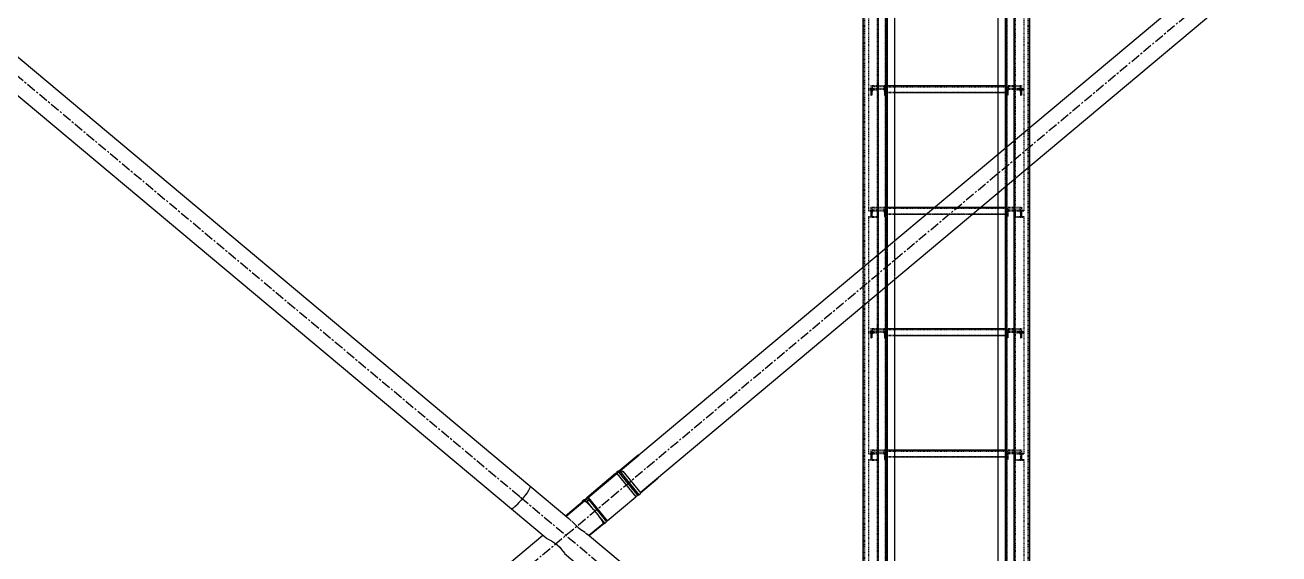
# Model space of a CAD drawing. Header units: millimetres. Extents: x 5143 to 30813, y 232 to 21408.
# Drawn here: x 23856 to 24889, y 9985 to 10420 of the extents above; entities that cross this region are included whole.
import ezdxf

# ---------------------------------------------------------------- set-up
doc = ezdxf.new("R2010")
doc.units = ezdxf.units.MM
doc.header["$LTSCALE"] = 0.25
for name, pattern in [('CENTER', [50.8, 31.75, -6.35, 6.35, -6.35]), ('XKITLINE00', [0]), ('XKITLINE02', [4, 2, -2]), ('XKITLINE03', [6, 3, -1, 1, -1])]:
    doc.linetypes.add(name, pattern=pattern)

msp = doc.modelspace()

# ---------------------------------------------------------------- linework, layer by layer
at = {"color": 1, "linetype": 'XKITLINE03'}
for p, q in [((24559, 9172.7), (24559, 10826.2)), ((24671, 9172.7), (24671, 10826.2)), ((24565, 10820.3), (24565, 9180.3)), ((24665, 9180.3), (24665, 10820.3)), ((24559, 10367.5), (24559, 10462.1)), ((24671, 10462.1), (24671, 10367.5)), ((24565, 10368.2), (24565, 10370.5)), ((24665, 10370.2), (24565, 10370.2)), ((24665, 10370.5), (24665, 10368.2)), ((24559, 10268), (24559, 10367.5)), ((24671, 10367.5), (24671, 10268)), ((24565, 10268.2), (24565, 10270.5)), ((24665, 10270.2), (24565, 10270.2)), ((24665, 10270.5), (24665, 10268.2)), ((24559, 10167.5), (24559, 10262.1)), ((24671, 10262.1), (24671, 10167.5)), ((24559, 10068), (24559, 10167.5)), ((24565, 10168.2), (24565, 10170.5)), ((24665, 10170.3), (24565, 10170.3)), ((24665, 10170.5), (24665, 10168.2)), ((24671, 10167.5), (24671, 10068)), ((24565, 10068.3), (24565, 10070.5)), ((24665, 10070.3), (24565, 10070.3)), ((24665, 10070.5), (24665, 10068.3)), ((24559, 9967.6), (24559, 10062.2)), ((24671, 10062.2), (24671, 9967.6))]:
    msp.add_line(p, q, dxfattribs=at)
at = {"color": 3, "linetype": 'XKITLINE02'}
for p, q in [((24547.1, 10820.3), (24547.1, 9176.5)), ((24547.7, 10820.3), (24547.7, 9176.3)), ((24564.9, 10820.3), (24564.9, 9176.3)), ((24565.4, 10820.3), (24565.4, 9176.5)), ((24566.3, 10820.3), (24566.3, 9240.3)), ((24572.5, 10819.9), (24572.5, 9180.3)), ((24664.1, 10820.2), (24664.1, 9179.9)), ((24664.5, 10820.3), (24664.5, 9176.5)), ((24665, 10820.3), (24665, 9179.9)), ((24665.1, 10820.3), (24665.1, 9176.3)), ((24682.3, 10820.3), (24682.3, 9176.3)), ((24682.8, 10820.3), (24682.8, 9176.5)), ((24683.7, 10820.3), (24683.7, 9201.8)), ((24657.5, 10782.5), (24657.5, 9180.3)), ((24565, 10749.1), (24565, 9179.9)), ((24565.8, 10749.1), (24565.8, 9179.9)), ((24551, 10462.7), (24551, 10367.5)), ((24558.2, 10468), (24558.2, 10368.1)), ((24559, 10468), (24559, 10368.2)), ((24671, 10468), (24671, 10367.5)), ((24671.8, 10468), (24671.8, 10368.1)), ((24679, 10462.7), (24679, 10367.5)), ((24551, 10368.1), (24558.2, 10368.1)), ((24551, 10368.1), (24551, 10367.5)), ((24553, 10370.5), (24553, 10368.2)), ((24553, 10370.5), (24553, 10365)), ((24553, 10370.5), (24565, 10370.5)), ((24553, 10368.2), (24553, 10362.7)), ((24553, 10368.2), (24565, 10368.2)), ((24554.1, 10369.8), (24553.7, 10365)), ((24554.1, 10369.8), (24554.1, 10367.5)), ((24554.1, 10369.8), (24563.9, 10369.8)), ((24558.2, 10373.4), (24559, 10373.4)), ((24558.2, 10373.4), (24558.2, 10368.1)), ((24559, 10373.4), (24559, 10367.5)), ((24563.9, 10369.8), (24563.9, 10367.5)), ((24563.9, 10369.8), (24564.3, 10365)), ((24565, 10370.5), (24565, 10368.2)), ((24565, 10370.5), (24565, 10365)), ((24565, 10370.5), (24572.5, 10370.5)), ((24565, 10370.5), (24565, 10364.7)), ((24565, 10370.2), (24572.5, 10370.2)), ((24565, 10369.7), (24665, 10369.7)), ((24565, 10369.5), (24665, 10369.5)), ((24565, 10368.2), (24565, 10362.7)), ((24657.5, 10370.5), (24665, 10370.5)), ((24657.5, 10370.2), (24665, 10370.2)), ((24665, 10370.5), (24665, 10365)), ((24665, 10370.5), (24677, 10370.5)), ((24665, 10370.5), (24665, 10368.2)), ((24665, 10370.5), (24665, 10364.7)), ((24665, 10368.2), (24665, 10362.7)), ((24665, 10368.2), (24677, 10368.2)), ((24666, 10369.8), (24665.7, 10365)), ((24666, 10369.8), (24675.9, 10369.8)), ((24666, 10369.8), (24666, 10367.5)), ((24671, 10373.4), (24671.8, 10373.4)), ((24671.8, 10368.1), (24679, 10368.1)), ((24675.9, 10369.8), (24676.3, 10365)), ((24675.9, 10369.8), (24675.9, 10367.5)), ((24677, 10370.5), (24677, 10365)), ((24677, 10370.5), (24677, 10368.2)), ((24677, 10368.2), (24677, 10362.7)), ((24551, 10367.5), (24551, 10267.4)), ((24551, 10367.5), (24559, 10367.5)), ((24551, 10367.5), (24559, 10367.5)), ((24551, 10366.9), (24558.2, 10366.9)), ((24553, 10365), (24553, 10362.7)), ((24553, 10365), (24553.7, 10365)), ((24553, 10362.7), (24553.7, 10362.7)), ((24554.1, 10367.5), (24553.7, 10362.7)), ((24553.7, 10365), (24553.7, 10362.7)), ((24554.1, 10367.5), (24563.9, 10367.5)), ((24558.2, 10366.9), (24558.2, 10262.3)), ((24558.2, 10361.8), (24559, 10361.8)), ((24559, 10367.5), (24559, 10262.3)), ((24563.9, 10367.5), (24564.3, 10362.7)), ((24564.3, 10365), (24564.3, 10362.7)), ((24564.3, 10365), (24565, 10365)), ((24564.3, 10362.7), (24565, 10362.7)), ((24565, 10365), (24565, 10362.7)), ((24565, 10365), (24665, 10365)), ((24565, 10365), (24665, 10365)), ((24565, 10364.7), (24665, 10364.7)), ((24565, 10364.7), (24572.5, 10364.7)), ((24657.5, 10364.7), (24665, 10364.7)), ((24665, 10365), (24665.7, 10365)), ((24665, 10365), (24665, 10362.7)), ((24665, 10362.7), (24665.7, 10362.7)), ((24666, 10367.5), (24665.7, 10362.7)), ((24665.7, 10365), (24665.7, 10362.7)), ((24666, 10367.5), (24675.9, 10367.5)), ((24671, 10367.5), (24679, 10367.5)), ((24671, 10367.5), (24671, 10293.6)), ((24671, 10367.5), (24679, 10367.5)), ((24671, 10361.8), (24671.8, 10361.8)), ((24671.8, 10366.9), (24671.8, 10324.9)), ((24671.8, 10366.9), (24679, 10366.9)), ((24671.8, 10361.8), (24671.8, 10262.3)), ((24675.9, 10367.5), (24676.3, 10362.7)), ((24676.3, 10365), (24677, 10365)), ((24676.3, 10365), (24676.3, 10362.7)), ((24676.3, 10362.7), (24677, 10362.7)), ((24677, 10365), (24677, 10362.7)), ((24679, 10367.5), (24679, 10330.2)), ((24679, 10330.9), (24679, 10267.4)), ((24683.7, 10335.8), (24683.7, 10304.2)), ((24663.7, 10319.1), (24663.7, 10287.5)), ((24671, 10325.2), (24671, 10262.3)), ((24657.5, 10313.9), (24657.5, 10282.3)), ((24551, 10268), (24551, 10267.4)), ((24551, 10268), (24559, 10268)), ((24551, 10267.4), (24558.2, 10267.4)), ((24553, 10270.5), (24553, 10268.2)), ((24553, 10270.5), (24553, 10265)), ((24553, 10270.5), (24565, 10270.5)), ((24553, 10268.2), (24553, 10262.7)), ((24553, 10268.2), (24565, 10268.2)), ((24553, 10265), (24553, 10262.7)), ((24553, 10265), (24553.7, 10265)), ((24554.1, 10269.8), (24553.7, 10265)), ((24554.1, 10267.5), (24553.7, 10262.7)), ((24553.7, 10265), (24553.7, 10262.7)), ((24554.1, 10269.8), (24554.1, 10267.5)), ((24554.1, 10269.8), (24563.9, 10269.8)), ((24554.1, 10267.5), (24563.9, 10267.5)), ((24558.2, 10268.1), (24558.2, 10168.1)), ((24558.2, 10268.1), (24559, 10268.1)), ((24558.2, 10267.4), (24558.2, 10262.3)), ((24559, 10268.1), (24559, 10167.5)), ((24559, 10268), (24559, 10262.3)), ((24563.9, 10269.8), (24563.9, 10267.5)), ((24563.9, 10269.8), (24564.3, 10265)), ((24563.9, 10267.5), (24564.3, 10262.7)), ((24564.3, 10265), (24564.3, 10262.7)), ((24564.3, 10265), (24565, 10265)), ((24565, 10270.5), (24565, 10268.2)), ((24565, 10270.5), (24565, 10265)), ((24565, 10270.5), (24572.5, 10270.5)), ((24565, 10270.5), (24565, 10264.7)), ((24565, 10270.2), (24572.5, 10270.2)), ((24565, 10269.8), (24665, 10269.8)), ((24565, 10269.6), (24665, 10269.6)), ((24565, 10268.2), (24565, 10262.7)), ((24565, 10265), (24565, 10262.7)), ((24565, 10265), (24665, 10265)), ((24565, 10265), (24665, 10265)), ((24565, 10264.8), (24665, 10264.8)), ((24565, 10264.7), (24572.5, 10264.7)), ((24598.8, 10264.7), (24636.5, 10264.7)), ((24605.3, 10270.2), (24643.1, 10270.2)), ((24605.6, 10270.5), (24643.4, 10270.5)), ((24657.5, 10270.5), (24665, 10270.5)), ((24657.5, 10270.2), (24665, 10270.2)), ((24657.5, 10264.7), (24665, 10264.7)), ((24665, 10270.5), (24665, 10265)), ((24665, 10270.5), (24677, 10270.5)), ((24665, 10270.5), (24665, 10268.2)), ((24665, 10270.5), (24665, 10264.7)), ((24665, 10268.2), (24665, 10262.7)), ((24665, 10268.2), (24677, 10268.2)), ((24665, 10265), (24665.7, 10265)), ((24665, 10265), (24665, 10262.7)), ((24666, 10269.8), (24665.7, 10265)), ((24666, 10267.5), (24665.7, 10262.7)), ((24665.7, 10265), (24665.7, 10262.7)), ((24666, 10269.8), (24675.9, 10269.8)), ((24666, 10269.8), (24666, 10267.5)), ((24666, 10267.5), (24675.9, 10267.5)), ((24671, 10268.1), (24671, 10262.1)), ((24671, 10268.1), (24671.8, 10268.1)), ((24671, 10268.1), (24671, 10167.5)), ((24671, 10268), (24679, 10268)), ((24671.8, 10268.1), (24671.8, 10262.7)), ((24671.8, 10268.1), (24671.8, 10168.1)), ((24671.8, 10267.4), (24679, 10267.4)), ((24675.9, 10269.8), (24676.3, 10265)), ((24675.9, 10269.8), (24675.9, 10267.5)), ((24675.9, 10267.5), (24676.3, 10262.7)), ((24676.3, 10265), (24677, 10265)), ((24676.3, 10265), (24676.3, 10262.7)), ((24677, 10270.5), (24677, 10265)), ((24677, 10270.5), (24677, 10268.2)), ((24677, 10268.2), (24677, 10262.7)), ((24677, 10265), (24677, 10262.7)), ((24551, 10262.7), (24551, 10167.5)), ((24551, 10262.7), (24558.2, 10262.7)), ((24551, 10262.1), (24559, 10262.1)), ((24553, 10262.7), (24553.7, 10262.7)), ((24558.2, 10262.3), (24559, 10262.3)), ((24564.3, 10262.7), (24565, 10262.7)), ((24665, 10262.7), (24665.7, 10262.7)), ((24671, 10262.3), (24671.8, 10262.3)), ((24671, 10262.1), (24679, 10262.1)), ((24671.8, 10262.7), (24679, 10262.7)), ((24676.3, 10262.7), (24677, 10262.7)), ((24679, 10262.7), (24679, 10262.1)), ((24679, 10262.7), (24679, 10167.5)), ((24566.3, 10237.5), (24566.3, 10205.9)), ((24572.5, 10242.7), (24572.5, 10211.1)), ((24546.3, 10220.8), (24546.3, 10189.2)), ((24558.2, 10173.4), (24559, 10173.4)), ((24558.2, 10173.4), (24558.2, 10168.1)), ((24671, 10173.4), (24671.8, 10173.4)), ((24551, 10168.1), (24558.2, 10168.1)), ((24551, 10168.1), (24551, 10167.5)), ((24551, 10167.5), (24551, 10067.4)), ((24551, 10167.5), (24559, 10167.5)), ((24551, 10167.5), (24559, 10167.5)), ((24551, 10166.9), (24558.2, 10166.9)), ((24553, 10170.5), (24553, 10168.2)), ((24553, 10170.5), (24553, 10165)), ((24553, 10170.5), (24565, 10170.5)), ((24553, 10168.2), (24553, 10162.7)), ((24553, 10168.2), (24565, 10168.2)), ((24553, 10165), (24553, 10162.7)), ((24553, 10165), (24553.7, 10165)), ((24553, 10162.7), (24553.7, 10162.7)), ((24554.1, 10169.8), (24553.7, 10165)), ((24554.1, 10167.5), (24553.7, 10162.7)), ((24553.7, 10165), (24553.7, 10162.7)), ((24554.1, 10169.8), (24554.1, 10167.5)), ((24554.1, 10169.8), (24563.9, 10169.8)), ((24554.1, 10167.5), (24563.9, 10167.5)), ((24558.2, 10166.9), (24558.2, 10062.3)), ((24558.2, 10161.8), (24559, 10161.8)), ((24559, 10167.5), (24559, 10062.3)), ((24563.9, 10169.8), (24563.9, 10167.5)), ((24563.9, 10169.8), (24564.3, 10165)), ((24563.9, 10167.5), (24564.3, 10162.7)), ((24564.3, 10165), (24564.3, 10162.7)), ((24564.3, 10165), (24565, 10165)), ((24564.3, 10162.7), (24565, 10162.7)), ((24565, 10170.5), (24565, 10168.2)), ((24565, 10170.5), (24565, 10165)), ((24565, 10170.5), (24572.5, 10170.5)), ((24565, 10170.5), (24565, 10164.8)), ((24565, 10170.3), (24572.5, 10170.3)), ((24565, 10169.8), (24665, 10169.8)), ((24565, 10169.6), (24665, 10169.6)), ((24565, 10168.2), (24565, 10162.7)), ((24565, 10165), (24565, 10162.7)), ((24565, 10165), (24665, 10165)), ((24565, 10165), (24665, 10165)), ((24565, 10164.8), (24665, 10164.8)), ((24565, 10164.8), (24572.5, 10164.8)), ((24657.5, 10170.5), (24665, 10170.5)), ((24657.5, 10170.3), (24665, 10170.3)), ((24657.5, 10164.8), (24665, 10164.8)), ((24665, 10170.5), (24665, 10165)), ((24665, 10170.5), (24677, 10170.5)), ((24665, 10170.5), (24665, 10168.2)), ((24665, 10170.5), (24665, 10164.8)), ((24665, 10168.2), (24665, 10162.7)), ((24665, 10168.2), (24677, 10168.2)), ((24665, 10165), (24665.7, 10165)), ((24665, 10165), (24665, 10162.7)), ((24665, 10162.7), (24665.7, 10162.7)), ((24666, 10169.8), (24665.7, 10165)), ((24666, 10167.5), (24665.7, 10162.7)), ((24665.7, 10165), (24665.7, 10162.7)), ((24666, 10169.8), (24675.9, 10169.8)), ((24666, 10169.8), (24666, 10167.5)), ((24666, 10167.5), (24675.9, 10167.5)), ((24671, 10167.5), (24679, 10167.5)), ((24671, 10167.5), (24671, 10161.8)), ((24671, 10167.5), (24679, 10167.5)), ((24671, 10167.5), (24671, 10062.3)), ((24671, 10161.8), (24671.8, 10161.8)), ((24671.8, 10168.1), (24679, 10168.1)), ((24671.8, 10166.9), (24671.8, 10161.8)), ((24671.8, 10166.9), (24679, 10166.9)), ((24671.8, 10166.9), (24671.8, 10062.3)), ((24675.9, 10169.8), (24676.3, 10165)), ((24675.9, 10169.8), (24675.9, 10167.5)), ((24675.9, 10167.5), (24676.3, 10162.7)), ((24676.3, 10165), (24677, 10165)), ((24676.3, 10165), (24676.3, 10162.7)), ((24676.3, 10162.7), (24677, 10162.7)), ((24677, 10170.5), (24677, 10165)), ((24677, 10170.5), (24677, 10168.2)), ((24677, 10168.2), (24677, 10162.7)), ((24677, 10165), (24677, 10162.7)), ((24679, 10167.5), (24679, 10166.9)), ((24679, 10167.5), (24679, 10067.4)), ((24553, 10070.5), (24553, 10068.3)), ((24553, 10070.5), (24553, 10065)), ((24553, 10070.5), (24565, 10070.5)), ((24553, 10068.3), (24553, 10062.8)), ((24553, 10068.3), (24565, 10068.3)), ((24554.1, 10069.8), (24553.7, 10065)), ((24554.1, 10069.8), (24554.1, 10067.6)), ((24554.1, 10069.8), (24563.9, 10069.8)), ((24558.2, 10068.1), (24558.2, 9968.1)), ((24558.2, 10068.1), (24559, 10068.1)), ((24559, 10068.1), (24559, 9968.3)), ((24563.9, 10069.8), (24563.9, 10067.6)), ((24563.9, 10069.8), (24564.3, 10065)), ((24565, 10070.5), (24565, 10068.3)), ((24565, 10070.5), (24565, 10065)), ((24565, 10070.5), (24572.5, 10070.5)), ((24565, 10070.5), (24565, 10064.8)), ((24565, 10070.3), (24572.5, 10070.3)), ((24565, 10069.8), (24665, 10069.8)), ((24565, 10069.6), (24665, 10069.6)), ((24565, 10068.3), (24565, 10062.8)), ((24657.5, 10070.5), (24665, 10070.5)), ((24657.5, 10070.3), (24665, 10070.3)), ((24665, 10070.5), (24665, 10065)), ((24665, 10070.5), (24677, 10070.5)), ((24665, 10070.5), (24665, 10068.3)), ((24665, 10070.5), (24665, 10064.8)), ((24665, 10068.3), (24665, 10062.8)), ((24665, 10068.3), (24677, 10068.3)), ((24666, 10069.8), (24665.7, 10065)), ((24666, 10069.8), (24675.9, 10069.8)), ((24666, 10069.8), (24666, 10067.6)), ((24671, 10068.1), (24671, 10062.2)), ((24671, 10068.1), (24671.8, 10068.1)), ((24671, 10068.1), (24671, 9967.6)), ((24671.8, 10068.1), (24671.8, 10062.8)), ((24671.8, 10068.1), (24671.8, 9968.1)), ((24675.9, 10069.8), (24676.3, 10065)), ((24675.9, 10069.8), (24675.9, 10067.6)), ((24677, 10070.5), (24677, 10065)), ((24677, 10070.5), (24677, 10068.3)), ((24677, 10068.3), (24677, 10062.8)), ((24551, 10068), (24551, 10067.4)), ((24551, 10068), (24559, 10068)), ((24551, 10067.4), (24558.2, 10067.4)), ((24551, 10062.8), (24551, 9967.6)), ((24551, 10062.8), (24558.2, 10062.8)), ((24551, 10062.2), (24559, 10062.2)), ((24553, 10065), (24553, 10062.8)), ((24553, 10065), (24553.7, 10065)), ((24553, 10062.8), (24553.7, 10062.8)), ((24554.1, 10067.6), (24553.7, 10062.8)), ((24553.7, 10065), (24553.7, 10062.8)), ((24554.1, 10067.6), (24563.9, 10067.6)), ((24558.2, 10067.4), (24558.2, 10062.3)), ((24558.2, 10062.3), (24559, 10062.3)), ((24559, 10068), (24559, 10062.3)), ((24563.9, 10067.6), (24564.3, 10062.8)), ((24564.3, 10065), (24564.3, 10062.8)), ((24564.3, 10065), (24565, 10065)), ((24564.3, 10062.8), (24565, 10062.8)), ((24565, 10065), (24565, 10062.8)), ((24565, 10065), (24665, 10065)), ((24565, 10065), (24665, 10065)), ((24565, 10064.8), (24665, 10064.8)), ((24565, 10064.8), (24572.5, 10064.8)), ((24657.5, 10064.8), (24665, 10064.8)), ((24665, 10065), (24665.7, 10065)), ((24665, 10065), (24665, 10062.8)), ((24665, 10062.8), (24665.7, 10062.8)), ((24666, 10067.6), (24665.7, 10062.8)), ((24665.7, 10065), (24665.7, 10062.8)), ((24666, 10067.6), (24675.9, 10067.6)), ((24671, 10068), (24679, 10068)), ((24671, 10062.3), (24671.8, 10062.3)), ((24671, 10062.2), (24679, 10062.2)), ((24671.8, 10067.4), (24679, 10067.4)), ((24671.8, 10062.8), (24679, 10062.8)), ((24675.9, 10067.6), (24676.3, 10062.8)), ((24676.3, 10065), (24677, 10065)), ((24676.3, 10065), (24676.3, 10062.8)), ((24676.3, 10062.8), (24677, 10062.8)), ((24677, 10065), (24677, 10062.8)), ((24679, 10062.8), (24679, 10062.2)), ((24679, 10062.8), (24679, 9967.6))]:
    msp.add_line(p, q, dxfattribs=at)
at = {"color": 8, "linetype": 'CENTER'}
for p, q in [((23430, 10730.3), (24264.6, 10031.5)), ((24339.4, 10031.7), (25173.6, 10730.3)), ((24263.2, 9968), (24339.4, 10031.7)), ((24264.6, 10031.5), (24340.4, 9967.9))]:
    msp.add_line(p, q, dxfattribs=at)
at = {"color": 8, "linetype": 'XKITLINE00'}
for p, q in [((24361.9, 10066.4), (25130.5, 10710)), ((24362.9, 10035.6), (25162.3, 10705)), ((23506.2, 10682.3), (24272.2, 10040.9)), ((23506.2, 10650.6), (24256.9, 10022)), ((24331.7, 10041.7), (24361.4, 10066.6)), ((24332.1, 10041.7), (24361.8, 10066.5)), ((24346.8, 10053.5), (24362, 10066.2)), ((24361.4, 10066.6), (24361.8, 10066.5)), ((24361.8, 10066.5), (24362, 10066.2)), ((24319.2, 10031.5), (24342.8, 10051.3)), ((24319.6, 10031.5), (24343.2, 10051.3)), ((24319.9, 10031.4), (24343.5, 10051.2)), ((24320.2, 10031.4), (24343.8, 10051.2)), ((24342.8, 10051.3), (24343.2, 10051.3)), ((24343.4, 10052.1), (24345, 10053.4)), ((24343.4, 10052.1), (24343.7, 10051.7)), ((24343.4, 10052.1), (24344.1, 10052)), ((24343.5, 10051.2), (24343.8, 10051.2)), ((24343.8, 10051.2), (24359.5, 10031.9)), ((24345, 10053.4), (24345.6, 10053.3)), ((24345.5, 10051.9), (24347, 10053.2)), ((24345.5, 10051.9), (24360.2, 10033.9)), ((24345.5, 10051.9), (24347.3, 10051.7)), ((24346.8, 10053.5), (24347.2, 10053.3)), ((24346.8, 10053.5), (24347, 10053.2)), ((24347, 10053.2), (24348.8, 10053)), ((24347.2, 10053.3), (24347.4, 10053.1)), ((24347.3, 10051.7), (24348.8, 10053)), ((24347.3, 10051.7), (24361.9, 10033.7)), ((24348.8, 10053), (24363.5, 10034.9)), ((24377.2, 10047.6), (24377.5, 10047.3)), ((24271, 10037.2), (24269.8, 10035.3)), ((24271, 10037.2), (24269.8, 10035.3)), ((24271.9, 10038.7), (24271, 10037.2)), ((24271.9, 10038.7), (24271, 10037.2)), ((24272.4, 10039.8), (24271.9, 10038.7)), ((24272.4, 10039.8), (24271.9, 10038.7)), ((24272.2, 10040.9), (24304.3, 10014)), ((24272.2, 10040.9), (24272.5, 10040.6)), ((24272.2, 10040.9), (24272.5, 10040.6)), ((24272.5, 10040.6), (24272.4, 10039.8)), ((24272.5, 10040.6), (24272.4, 10039.8)), ((24301.5, 10016.4), (24331, 10041.1)), ((24301.7, 10016.2), (24331.3, 10041)), ((24331, 10041.1), (24331.3, 10041)), ((24331.7, 10041.7), (24331.9, 10041.5)), ((24331.7, 10041.7), (24332.1, 10041.7)), ((24354.1, 10046.5), (24354.5, 10046)), ((24354.5, 10046), (24356.2, 10043.9)), ((24356.2, 10043.9), (24357.9, 10041.9)), ((24357.9, 10041.9), (24358.2, 10041.4)), ((24363.2, 10035.3), (24377.5, 10047.3)), ((24263.1, 10027.2), (24261.4, 10025.4)), ((24263.1, 10027.2), (24261.4, 10025.4)), ((24264.9, 10029.2), (24263.1, 10027.2)), ((24264.9, 10029.2), (24263.1, 10027.2)), ((24266.7, 10031.2), (24264.9, 10029.2)), ((24266.7, 10031.2), (24264.9, 10029.2)), ((24268.3, 10033.3), (24266.7, 10031.2)), ((24268.3, 10033.3), (24266.7, 10031.2)), ((24269.8, 10035.3), (24268.3, 10033.3)), ((24269.8, 10035.3), (24268.3, 10033.3)), ((24302, 10015.9), (24317.1, 10028.6)), ((24315.3, 10028.5), (24316.8, 10029.8)), ((24315.3, 10028.5), (24315.6, 10028.1)), ((24315.3, 10028.5), (24315.9, 10028.4)), ((24316.8, 10029.8), (24317.4, 10029.7)), ((24317.1, 10028.6), (24317.5, 10028.4)), ((24317.5, 10028.4), (24318.9, 10029.6)), ((24317.5, 10028.4), (24318.5, 10027.7)), ((24317.7, 10028.2), (24319.1, 10028.1)), ((24318.5, 10027.7), (24319.8, 10026.5)), ((24318.9, 10029.6), (24320.6, 10029.4)), ((24319.1, 10028.1), (24320.6, 10029.4)), ((24319.1, 10028.1), (24324.4, 10021.6)), ((24319.2, 10031.5), (24319.4, 10031.3)), ((24319.2, 10031.5), (24319.6, 10031.5)), ((24319.9, 10031.4), (24335.6, 10012.2)), ((24319.9, 10031.4), (24320.2, 10031.4)), ((24320.2, 10031.4), (24335.9, 10012.2)), ((24320.6, 10029.4), (24335.3, 10011.4)), ((24335.9, 10012.2), (24359.5, 10031.9)), ((24359.3, 10032.1), (24361.3, 10033.7)), ((24360.2, 10033.9), (24361.9, 10033.7)), ((24361.9, 10033.7), (24363.5, 10034.9)), ((24256.9, 10022), (24257.6, 10022.2)), ((24256.9, 10022), (24257.6, 10022.2)), ((24256.9, 10022), (24285.5, 9998.1)), ((24257.6, 10022.2), (24258.6, 10022.9)), ((24257.6, 10022.2), (24258.6, 10022.9)), ((24258.6, 10022.9), (24259.9, 10024)), ((24258.6, 10022.9), (24259.9, 10024)), ((24259.9, 10024), (24261.4, 10025.4)), ((24259.9, 10024), (24261.4, 10025.4)), ((24319.8, 10026.5), (24321.3, 10025)), ((24321.3, 10025), (24323, 10023.2)), ((24323, 10023.2), (24324.8, 10021.2)), ((24324.8, 10021.2), (24326.5, 10019.1)), ((24326.5, 10019.1), (24328.2, 10017)), ((24328.2, 10017), (24329.6, 10015)), ((24328.5, 10016.6), (24333.8, 10010.1)), ((24304.3, 10014), (24304.6, 10013.8)), ((24304.6, 10013.8), (24306.2, 10012.3)), ((24306.7, 10012), (24308, 10010.5)), ((24308, 10010.5), (24309.9, 10008.6)), ((24309.9, 10008.6), (24312, 10006.8)), ((24312, 10006.8), (24314.1, 10005.1)), ((24320.7, 10000.3), (24332.4, 10010.1)), ((24321, 10000), (24333.1, 10010.1)), ((24329.6, 10015), (24330.8, 10013.3)), ((24330.8, 10013.3), (24331.7, 10011.8)), ((24331.7, 10011.8), (24332.3, 10010.7)), ((24332.3, 10010.7), (24332.4, 10010.1)), ((24332.4, 10010.2), (24333.8, 10010.1)), ((24333.8, 10010.1), (24335.3, 10011.4)), ((24335, 10011.7), (24335.6, 10012.2)), ((24335.6, 10012.2), (24335.9, 10012.2)), ((24255.3, 9977.2), (24282.9, 10000.3)), ((24285.5, 9998.1), (24285.7, 9998)), ((24285.7, 9998), (24287.7, 9996.8)), ((24287.7, 9996.8), (24288.4, 9996.4)), ((24288.4, 9996.4), (24290.1, 9995.6)), ((24314.1, 10005.1), (24316.2, 10003.6)), ((24316.2, 10003.6), (24317.7, 10002.7)), ((24318.1, 10002.4), (24319.4, 10001.3)), ((24319.4, 10001.3), (24319.6, 10001.2)), ((24319.6, 10001.2), (24348.1, 9977.3)), ((24290.1, 9995.6), (24292.5, 9994.1)), ((24292.5, 9994.1), (24294.7, 9992.4)), ((24294.7, 9992.4), (24296.7, 9990.5)), ((24296.7, 9990.5), (24298.3, 9988.7)), ((24298.3, 9988.7), (24299.1, 9987.4)), ((24299.1, 9987.4), (24299.6, 9986.9)), ((24299.6, 9986.9), (24300.6, 9985.5)), ((24300.6, 9985.5), (24300.6, 9985.4)), ((24300.6, 9985.4), (24332.8, 9958.5))]:
    msp.add_line(p, q, dxfattribs=at)
at = {"color": 7, "linetype": 'XKITLINE00'}
for p, q in [((24546.3, 10710), (24546.3, 10220.8)), ((24566.3, 10710), (24566.3, 10237.5)), ((24572.5, 10710), (24572.5, 10242.7)), ((24657.5, 10710), (24657.5, 10313.9)), ((24663.7, 10710), (24663.7, 10319.1)), ((24683.7, 10710), (24683.7, 10335.8)), ((24572.5, 10370.5), (24657.5, 10370.5)), ((24572.5, 10370.2), (24657.5, 10370.2)), ((24572.5, 10364.7), (24657.5, 10364.7)), ((24683.7, 10304.2), (24683.7, 9696.3)), ((24663.7, 10287.5), (24663.7, 9713.1)), ((24657.5, 10282.3), (24657.5, 9718.3)), ((24572.5, 10270.5), (24605.6, 10270.5)), ((24572.5, 10270.2), (24605.3, 10270.2)), ((24572.5, 10264.7), (24598.8, 10264.7)), ((24636.5, 10264.7), (24657.5, 10264.7)), ((24643.1, 10270.2), (24657.5, 10270.2)), ((24643.4, 10270.5), (24657.5, 10270.5)), ((24566.3, 10205.9), (24566.3, 9794.6)), ((24572.5, 10211.1), (24572.5, 9789.4)), ((24546.3, 10189.2), (24546.3, 9811.4)), ((24572.5, 10170.5), (24657.5, 10170.5)), ((24572.5, 10170.3), (24657.5, 10170.3)), ((24572.5, 10164.8), (24657.5, 10164.8)), ((24572.5, 10070.5), (24657.5, 10070.5)), ((24572.5, 10070.3), (24657.5, 10070.3)), ((24572.5, 10064.8), (24657.5, 10064.8))]:
    msp.add_line(p, q, dxfattribs=at)
at = {"color": 1, "linetype": 'XKITLINE00'}
for centre in [(24565, 10370.5), (24565, 10370.2), (24565, 10368.2), (24665, 10370.5), (24665, 10370.2), (24665, 10368.2), (24559, 10367.5), (24559, 10367.5), (24671, 10367.5), (24671, 10367.5), (24559, 10268), (24565, 10270.5), (24565, 10270.2), (24565, 10268.2), (24665, 10270.5), (24665, 10270.2), (24665, 10268.2), (24671, 10268), (24559, 10262.1), (24671, 10262.1), (24559, 10167.5), (24559, 10167.5), (24565, 10170.5), (24565, 10170.3), (24565, 10168.2), (24665, 10170.5), (24665, 10170.3), (24665, 10168.2), (24671, 10167.5), (24671, 10167.5), (24565, 10070.5), (24565, 10070.3), (24565, 10068.3), (24665, 10070.5), (24665, 10070.3), (24665, 10068.3), (24559, 10068), (24559, 10062.2), (24671, 10068), (24671, 10062.2)]:
    msp.add_circle(centre, 0.05, dxfattribs=at)
at = {"color": 8, "linetype": 'XKITLINE00'}
for centre in [(24264.6, 10031.5), (24264.6, 10031.5), (24339.4, 10031.7), (24339.4, 10031.7)]:
    msp.add_circle(centre, 0.05, dxfattribs=at)

doc.saveas('drawing.dxf')
